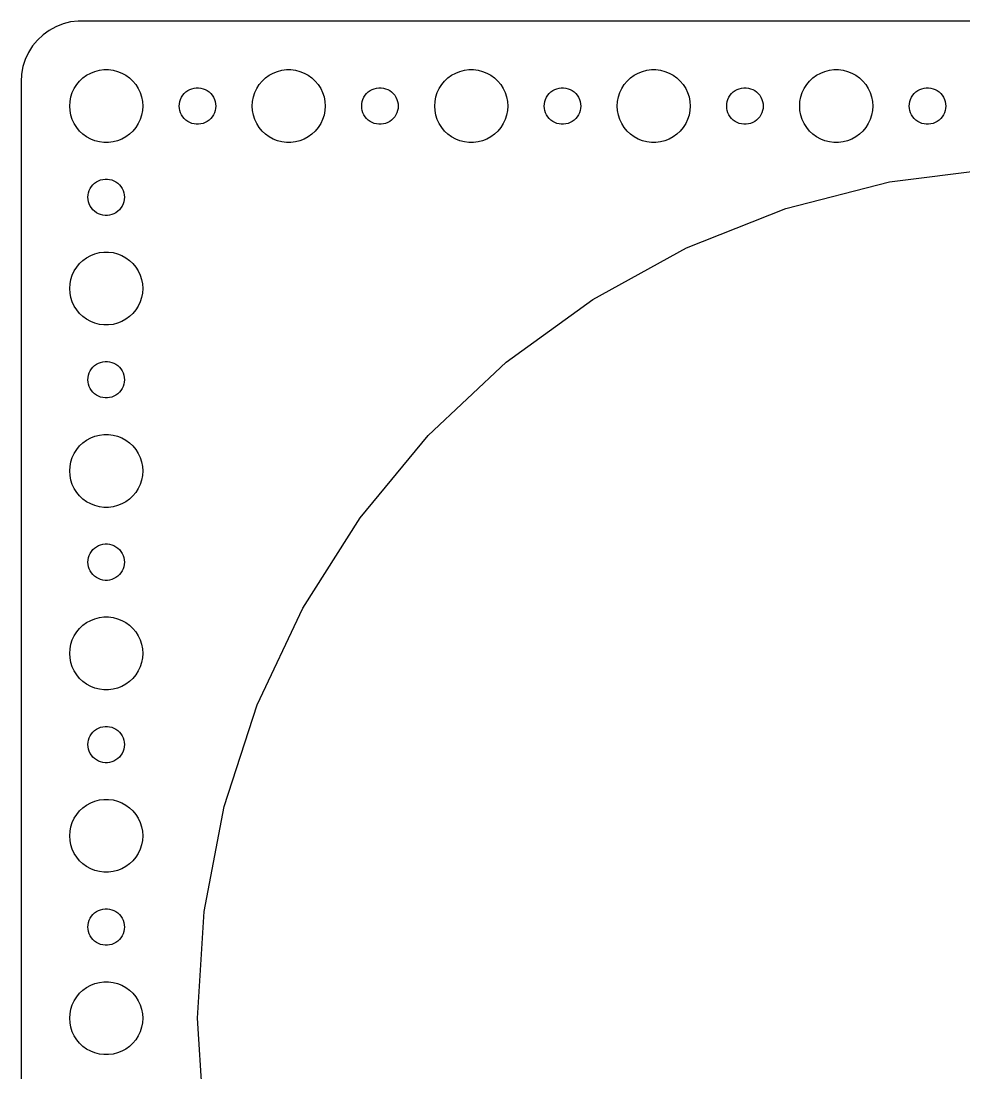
# Model space of a CAD drawing. Header units: metres. Extents: x -374 to 374, y -82 to 82.
# Drawn here: x -374.5 to -297, y -4.5 to 82 of the extents above; entities that cross this region are included whole.
import ezdxf

# ---------------------------------------------------------------- set-up
doc = ezdxf.new("R2010")
doc.units = ezdxf.units.M

msp = doc.modelspace()

# ---------------------------------------------------------------- linework, layer by layer
for p, q in [((-371.629, 81.5241), (-372.179, 81.2216)), ((-371.045, 81.7553), (-371.629, 81.5241)), ((-370.437, 81.9114), (-371.045, 81.7553)), ((-369.814, 81.9901), (-370.437, 81.9114)), ((369.814, 81.9901), (-369.814, 81.9901)), ((-372.687, 80.8526), (-373.145, 80.4227)), ((-372.179, 81.2216), (-372.687, 80.8526)), ((-373.545, 79.9389), (-373.882, 79.4088)), ((-373.145, 80.4227), (-373.545, 79.9389)), ((-374.149, 78.8406), (-374.343, 78.2434)), ((-373.882, 79.4088), (-374.149, 78.8406)), ((-374.343, 78.2434), (-374.461, 77.6267)), ((-368.777, 77.7145), (-368.427, 77.8532)), ((-368.427, 77.8532), (-368.062, 77.9469)), ((-368.062, 77.9469), (-367.688, 77.9941)), ((-367.688, 77.9941), (-367.312, 77.9941)), ((-367.312, 77.9941), (-366.938, 77.9469)), ((-366.938, 77.9469), (-366.573, 77.8532)), ((-366.573, 77.8532), (-366.223, 77.7145)), ((-353.777, 77.7145), (-353.427, 77.8532)), ((-353.427, 77.8532), (-353.062, 77.9469)), ((-353.062, 77.9469), (-352.688, 77.9941)), ((-352.688, 77.9941), (-352.312, 77.9941)), ((-352.312, 77.9941), (-351.938, 77.9469)), ((-351.938, 77.9469), (-351.573, 77.8532)), ((-351.573, 77.8532), (-351.223, 77.7145)), ((-338.777, 77.7145), (-338.427, 77.8532)), ((-338.427, 77.8532), (-338.062, 77.9469)), ((-338.062, 77.9469), (-337.688, 77.9941)), ((-337.688, 77.9941), (-337.312, 77.9941)), ((-337.312, 77.9941), (-336.938, 77.9469)), ((-336.938, 77.9469), (-336.573, 77.8532)), ((-336.573, 77.8532), (-336.223, 77.7145)), ((-323.777, 77.7145), (-323.427, 77.8532)), ((-323.427, 77.8532), (-323.062, 77.9469)), ((-323.062, 77.9469), (-322.688, 77.9941)), ((-322.688, 77.9941), (-322.312, 77.9941)), ((-322.312, 77.9941), (-321.938, 77.9469)), ((-321.938, 77.9469), (-321.573, 77.8532)), ((-321.573, 77.8532), (-321.223, 77.7145)), ((-308.777, 77.7145), (-308.427, 77.8532)), ((-308.427, 77.8532), (-308.062, 77.9469)), ((-308.062, 77.9469), (-307.688, 77.9941)), ((-307.688, 77.9941), (-307.312, 77.9941)), ((-307.312, 77.9941), (-306.938, 77.9469)), ((-306.938, 77.9469), (-306.573, 77.8532)), ((-306.573, 77.8532), (-306.223, 77.7145)), ((-374.461, 77.6267), (-374.5, 77)), ((-374.5, 77), (-374.5, -77)), ((-369.927, 76.7634), (-369.687, 77.0536)), ((-369.687, 77.0536), (-369.412, 77.3115)), ((-369.412, 77.3115), (-369.107, 77.533)), ((-369.107, 77.533), (-368.777, 77.7145)), ((-366.223, 77.7145), (-365.893, 77.533)), ((-365.893, 77.533), (-365.588, 77.3115)), ((-365.588, 77.3115), (-365.313, 77.0536)), ((-365.313, 77.0536), (-365.073, 76.7634)), ((-354.927, 76.7634), (-354.687, 77.0536)), ((-354.687, 77.0536), (-354.412, 77.3115)), ((-354.412, 77.3115), (-354.107, 77.533)), ((-354.107, 77.533), (-353.777, 77.7145)), ((-351.223, 77.7145), (-350.893, 77.533)), ((-350.893, 77.533), (-350.588, 77.3115)), ((-350.588, 77.3115), (-350.313, 77.0536)), ((-350.313, 77.0536), (-350.073, 76.7634)), ((-339.927, 76.7634), (-339.687, 77.0536)), ((-339.687, 77.0536), (-339.412, 77.3115)), ((-339.412, 77.3115), (-339.107, 77.533)), ((-339.107, 77.533), (-338.777, 77.7145)), ((-336.223, 77.7145), (-335.893, 77.533)), ((-335.893, 77.533), (-335.588, 77.3115)), ((-335.588, 77.3115), (-335.313, 77.0536)), ((-335.313, 77.0536), (-335.073, 76.7634)), ((-324.927, 76.7634), (-324.687, 77.0536)), ((-324.687, 77.0536), (-324.412, 77.3115)), ((-324.412, 77.3115), (-324.107, 77.533)), ((-324.107, 77.533), (-323.777, 77.7145)), ((-321.223, 77.7145), (-320.893, 77.533)), ((-320.893, 77.533), (-320.588, 77.3115)), ((-320.588, 77.3115), (-320.313, 77.0536)), ((-320.313, 77.0536), (-320.073, 76.7634)), ((-309.927, 76.7634), (-309.687, 77.0536)), ((-309.687, 77.0536), (-309.412, 77.3115)), ((-309.412, 77.3115), (-309.107, 77.533)), ((-309.107, 77.533), (-308.777, 77.7145)), ((-306.223, 77.7145), (-305.893, 77.533)), ((-305.893, 77.533), (-305.588, 77.3115)), ((-305.588, 77.3115), (-305.313, 77.0536)), ((-305.313, 77.0536), (-305.073, 76.7634)), ((-370.289, 76.1044), (-370.129, 76.4453)), ((-370.129, 76.4453), (-369.927, 76.7634)), ((-365.073, 76.7634), (-364.871, 76.4453)), ((-364.871, 76.4453), (-364.711, 76.1044)), ((-361.093, 76.0268), (-360.956, 76.1558)), ((-360.956, 76.1558), (-360.804, 76.2665)), ((-360.804, 76.2665), (-360.639, 76.3572)), ((-360.639, 76.3572), (-360.464, 76.4266)), ((-360.464, 76.4266), (-360.281, 76.4734)), ((-360.281, 76.4734), (-360.094, 76.497)), ((-360.094, 76.497), (-359.906, 76.497)), ((-359.906, 76.497), (-359.719, 76.4734)), ((-359.719, 76.4734), (-359.536, 76.4266)), ((-359.536, 76.4266), (-359.361, 76.3572)), ((-359.361, 76.3572), (-359.196, 76.2665)), ((-359.196, 76.2665), (-359.044, 76.1558)), ((-359.044, 76.1558), (-358.907, 76.0268)), ((-355.289, 76.1044), (-355.129, 76.4453)), ((-355.129, 76.4453), (-354.927, 76.7634)), ((-350.073, 76.7634), (-349.871, 76.4453)), ((-349.871, 76.4453), (-349.711, 76.1044)), ((-346.093, 76.0268), (-345.956, 76.1558)), ((-345.956, 76.1558), (-345.804, 76.2665)), ((-345.804, 76.2665), (-345.639, 76.3572)), ((-345.639, 76.3572), (-345.464, 76.4266)), ((-345.464, 76.4266), (-345.281, 76.4734)), ((-345.281, 76.4734), (-345.094, 76.497)), ((-345.094, 76.497), (-344.906, 76.497)), ((-344.906, 76.497), (-344.719, 76.4734)), ((-344.719, 76.4734), (-344.536, 76.4266)), ((-344.536, 76.4266), (-344.361, 76.3572)), ((-344.361, 76.3572), (-344.196, 76.2665)), ((-344.196, 76.2665), (-344.044, 76.1558)), ((-344.044, 76.1558), (-343.907, 76.0268)), ((-340.289, 76.1044), (-340.129, 76.4453)), ((-340.129, 76.4453), (-339.927, 76.7634)), ((-335.073, 76.7634), (-334.871, 76.4453)), ((-334.871, 76.4453), (-334.711, 76.1044)), ((-331.093, 76.0268), (-330.956, 76.1558)), ((-330.956, 76.1558), (-330.804, 76.2665)), ((-330.804, 76.2665), (-330.639, 76.3572)), ((-330.639, 76.3572), (-330.464, 76.4266)), ((-330.464, 76.4266), (-330.281, 76.4734)), ((-330.281, 76.4734), (-330.094, 76.497)), ((-330.094, 76.497), (-329.906, 76.497)), ((-329.906, 76.497), (-329.719, 76.4734)), ((-329.719, 76.4734), (-329.536, 76.4266)), ((-329.536, 76.4266), (-329.361, 76.3572)), ((-329.361, 76.3572), (-329.196, 76.2665)), ((-329.196, 76.2665), (-329.044, 76.1558)), ((-329.044, 76.1558), (-328.907, 76.0268)), ((-325.289, 76.1044), (-325.129, 76.4453)), ((-325.129, 76.4453), (-324.927, 76.7634)), ((-320.073, 76.7634), (-319.871, 76.4453)), ((-319.871, 76.4453), (-319.711, 76.1044)), ((-316.093, 76.0268), (-315.956, 76.1558)), ((-315.956, 76.1558), (-315.804, 76.2665)), ((-315.804, 76.2665), (-315.639, 76.3572)), ((-315.639, 76.3572), (-315.464, 76.4266)), ((-315.464, 76.4266), (-315.281, 76.4734)), ((-315.281, 76.4734), (-315.094, 76.497)), ((-315.094, 76.497), (-314.906, 76.497)), ((-314.906, 76.497), (-314.719, 76.4734)), ((-314.719, 76.4734), (-314.536, 76.4266)), ((-314.536, 76.4266), (-314.361, 76.3572)), ((-314.361, 76.3572), (-314.196, 76.2665)), ((-314.196, 76.2665), (-314.044, 76.1558)), ((-314.044, 76.1558), (-313.907, 76.0268)), ((-310.289, 76.1044), (-310.129, 76.4453)), ((-310.129, 76.4453), (-309.927, 76.7634)), ((-305.073, 76.7634), (-304.871, 76.4453)), ((-304.871, 76.4453), (-304.711, 76.1044)), ((-301.093, 76.0268), (-300.956, 76.1558)), ((-300.956, 76.1558), (-300.804, 76.2665)), ((-300.804, 76.2665), (-300.639, 76.3572)), ((-300.639, 76.3572), (-300.464, 76.4266)), ((-300.464, 76.4266), (-300.281, 76.4734)), ((-300.281, 76.4734), (-300.094, 76.497)), ((-300.094, 76.497), (-299.906, 76.497)), ((-299.906, 76.497), (-299.719, 76.4734)), ((-299.719, 76.4734), (-299.536, 76.4266)), ((-299.536, 76.4266), (-299.361, 76.3572)), ((-299.361, 76.3572), (-299.196, 76.2665)), ((-299.196, 76.2665), (-299.044, 76.1558)), ((-299.044, 76.1558), (-298.907, 76.0268)), ((-370.5, 75), (-370.476, 75.376)), ((-370.476, 75.376), (-370.406, 75.7461)), ((-370.406, 75.7461), (-370.289, 76.1044)), ((-364.711, 76.1044), (-364.594, 75.7461)), ((-364.594, 75.7461), (-364.524, 75.376)), ((-364.524, 75.376), (-364.5, 75)), ((-361.488, 75.188), (-361.453, 75.373)), ((-361.453, 75.373), (-361.395, 75.5522)), ((-361.395, 75.5522), (-361.314, 75.7226)), ((-361.314, 75.7226), (-361.214, 75.8817)), ((-361.214, 75.8817), (-361.093, 76.0268)), ((-358.907, 76.0268), (-358.786, 75.8817)), ((-358.786, 75.8817), (-358.686, 75.7226)), ((-358.686, 75.7226), (-358.605, 75.5522)), ((-358.605, 75.5522), (-358.547, 75.373)), ((-358.547, 75.373), (-358.512, 75.188)), ((-355.5, 75), (-355.476, 75.376)), ((-355.476, 75.376), (-355.406, 75.7461)), ((-355.406, 75.7461), (-355.289, 76.1044)), ((-349.711, 76.1044), (-349.594, 75.7461)), ((-349.594, 75.7461), (-349.524, 75.376)), ((-349.524, 75.376), (-349.5, 75)), ((-346.488, 75.188), (-346.453, 75.373)), ((-346.453, 75.373), (-346.395, 75.5522)), ((-346.395, 75.5522), (-346.314, 75.7226)), ((-346.314, 75.7226), (-346.214, 75.8817)), ((-346.214, 75.8817), (-346.093, 76.0268)), ((-343.907, 76.0268), (-343.786, 75.8817)), ((-343.786, 75.8817), (-343.686, 75.7226)), ((-343.686, 75.7226), (-343.605, 75.5522)), ((-343.605, 75.5522), (-343.547, 75.373)), ((-343.547, 75.373), (-343.512, 75.188)), ((-340.5, 75), (-340.476, 75.376)), ((-340.476, 75.376), (-340.406, 75.7461)), ((-340.406, 75.7461), (-340.289, 76.1044)), ((-334.711, 76.1044), (-334.594, 75.7461)), ((-334.594, 75.7461), (-334.524, 75.376)), ((-334.524, 75.376), (-334.5, 75)), ((-331.488, 75.188), (-331.453, 75.373)), ((-331.453, 75.373), (-331.395, 75.5522)), ((-331.395, 75.5522), (-331.314, 75.7226)), ((-331.314, 75.7226), (-331.214, 75.8817)), ((-331.214, 75.8817), (-331.093, 76.0268)), ((-328.907, 76.0268), (-328.786, 75.8817)), ((-328.786, 75.8817), (-328.686, 75.7226)), ((-328.686, 75.7226), (-328.605, 75.5522)), ((-328.605, 75.5522), (-328.547, 75.373)), ((-328.547, 75.373), (-328.512, 75.188)), ((-325.5, 75), (-325.476, 75.376)), ((-325.476, 75.376), (-325.406, 75.7461)), ((-325.406, 75.7461), (-325.289, 76.1044)), ((-319.711, 76.1044), (-319.594, 75.7461)), ((-319.594, 75.7461), (-319.524, 75.376)), ((-319.524, 75.376), (-319.5, 75)), ((-316.488, 75.188), (-316.453, 75.373)), ((-316.453, 75.373), (-316.395, 75.5522)), ((-316.395, 75.5522), (-316.314, 75.7226)), ((-316.314, 75.7226), (-316.214, 75.8817)), ((-316.214, 75.8817), (-316.093, 76.0268)), ((-313.907, 76.0268), (-313.786, 75.8817)), ((-313.786, 75.8817), (-313.686, 75.7226)), ((-313.686, 75.7226), (-313.605, 75.5522)), ((-313.605, 75.5522), (-313.547, 75.373)), ((-313.547, 75.373), (-313.512, 75.188)), ((-310.5, 75), (-310.476, 75.376)), ((-310.476, 75.376), (-310.406, 75.7461)), ((-310.406, 75.7461), (-310.289, 76.1044)), ((-304.711, 76.1044), (-304.594, 75.7461)), ((-304.594, 75.7461), (-304.524, 75.376)), ((-304.524, 75.376), (-304.5, 75)), ((-301.488, 75.188), (-301.453, 75.373)), ((-301.453, 75.373), (-301.395, 75.5522)), ((-301.395, 75.5522), (-301.314, 75.7226)), ((-301.314, 75.7226), (-301.214, 75.8817)), ((-301.214, 75.8817), (-301.093, 76.0268)), ((-298.907, 76.0268), (-298.786, 75.8817)), ((-298.786, 75.8817), (-298.686, 75.7226)), ((-298.686, 75.7226), (-298.605, 75.5522)), ((-298.605, 75.5522), (-298.547, 75.373)), ((-298.547, 75.373), (-298.512, 75.188)), ((-370.476, 74.624), (-370.5, 75)), ((-370.406, 74.2539), (-370.476, 74.624)), ((-364.524, 74.624), (-364.594, 74.2539)), ((-364.5, 75), (-364.524, 74.624)), ((-361.5, 75), (-361.488, 75.188)), ((-361.488, 74.812), (-361.5, 75)), ((-361.453, 74.627), (-361.488, 74.812)), ((-361.395, 74.4478), (-361.453, 74.627)), ((-361.314, 74.2774), (-361.395, 74.4478)), ((-358.605, 74.4478), (-358.686, 74.2774)), ((-358.547, 74.627), (-358.605, 74.4478)), ((-358.512, 74.812), (-358.547, 74.627)), ((-358.512, 75.188), (-358.5, 75)), ((-358.5, 75), (-358.512, 74.812)), ((-355.476, 74.624), (-355.5, 75)), ((-355.406, 74.2539), (-355.476, 74.624)), ((-349.524, 74.624), (-349.594, 74.2539)), ((-349.5, 75), (-349.524, 74.624)), ((-346.5, 75), (-346.488, 75.188)), ((-346.488, 74.812), (-346.5, 75)), ((-346.453, 74.627), (-346.488, 74.812)), ((-346.395, 74.4478), (-346.453, 74.627)), ((-346.314, 74.2774), (-346.395, 74.4478)), ((-343.605, 74.4478), (-343.686, 74.2774)), ((-343.547, 74.627), (-343.605, 74.4478)), ((-343.512, 74.812), (-343.547, 74.627)), ((-343.512, 75.188), (-343.5, 75)), ((-343.5, 75), (-343.512, 74.812)), ((-340.476, 74.624), (-340.5, 75)), ((-340.406, 74.2539), (-340.476, 74.624)), ((-334.524, 74.624), (-334.594, 74.2539)), ((-334.5, 75), (-334.524, 74.624)), ((-331.5, 75), (-331.488, 75.188)), ((-331.488, 74.812), (-331.5, 75)), ((-331.453, 74.627), (-331.488, 74.812)), ((-331.395, 74.4478), (-331.453, 74.627)), ((-331.314, 74.2774), (-331.395, 74.4478)), ((-328.605, 74.4478), (-328.686, 74.2774)), ((-328.547, 74.627), (-328.605, 74.4478)), ((-328.512, 74.812), (-328.547, 74.627)), ((-328.512, 75.188), (-328.5, 75)), ((-328.5, 75), (-328.512, 74.812)), ((-325.476, 74.624), (-325.5, 75)), ((-325.406, 74.2539), (-325.476, 74.624)), ((-319.524, 74.624), (-319.594, 74.2539)), ((-319.5, 75), (-319.524, 74.624)), ((-316.5, 75), (-316.488, 75.188)), ((-316.488, 74.812), (-316.5, 75)), ((-316.453, 74.627), (-316.488, 74.812)), ((-316.395, 74.4478), (-316.453, 74.627)), ((-316.314, 74.2774), (-316.395, 74.4478)), ((-313.605, 74.4478), (-313.686, 74.2774)), ((-313.547, 74.627), (-313.605, 74.4478)), ((-313.512, 74.812), (-313.547, 74.627)), ((-313.512, 75.188), (-313.5, 75)), ((-313.5, 75), (-313.512, 74.812)), ((-310.476, 74.624), (-310.5, 75)), ((-310.406, 74.2539), (-310.476, 74.624)), ((-304.524, 74.624), (-304.594, 74.2539)), ((-304.5, 75), (-304.524, 74.624)), ((-301.5, 75), (-301.488, 75.188)), ((-301.488, 74.812), (-301.5, 75)), ((-301.453, 74.627), (-301.488, 74.812)), ((-301.395, 74.4478), (-301.453, 74.627)), ((-301.314, 74.2774), (-301.395, 74.4478)), ((-298.605, 74.4478), (-298.686, 74.2774)), ((-298.547, 74.627), (-298.605, 74.4478)), ((-298.512, 74.812), (-298.547, 74.627)), ((-298.512, 75.188), (-298.5, 75)), ((-298.5, 75), (-298.512, 74.812)), ((-370.289, 73.8956), (-370.406, 74.2539)), ((-370.129, 73.5547), (-370.289, 73.8956)), ((-369.927, 73.2366), (-370.129, 73.5547)), ((-364.871, 73.5547), (-365.073, 73.2366)), ((-364.711, 73.8956), (-364.871, 73.5547)), ((-364.594, 74.2539), (-364.711, 73.8956)), ((-361.214, 74.1183), (-361.314, 74.2774)), ((-361.093, 73.9732), (-361.214, 74.1183)), ((-360.956, 73.8442), (-361.093, 73.9732)), ((-360.804, 73.7335), (-360.956, 73.8442)), ((-360.639, 73.6428), (-360.804, 73.7335)), ((-360.464, 73.5734), (-360.639, 73.6428)), ((-360.281, 73.5266), (-360.464, 73.5734)), ((-360.094, 73.503), (-360.281, 73.5266)), ((-359.719, 73.5266), (-359.906, 73.503)), ((-359.536, 73.5734), (-359.719, 73.5266)), ((-359.361, 73.6428), (-359.536, 73.5734)), ((-359.196, 73.7335), (-359.361, 73.6428)), ((-359.044, 73.8442), (-359.196, 73.7335)), ((-358.907, 73.9732), (-359.044, 73.8442)), ((-358.786, 74.1183), (-358.907, 73.9732)), ((-358.686, 74.2774), (-358.786, 74.1183)), ((-355.289, 73.8956), (-355.406, 74.2539)), ((-355.129, 73.5547), (-355.289, 73.8956)), ((-354.927, 73.2366), (-355.129, 73.5547)), ((-349.871, 73.5547), (-350.073, 73.2366)), ((-349.711, 73.8956), (-349.871, 73.5547)), ((-349.594, 74.2539), (-349.711, 73.8956)), ((-346.214, 74.1183), (-346.314, 74.2774)), ((-346.093, 73.9732), (-346.214, 74.1183)), ((-345.956, 73.8442), (-346.093, 73.9732)), ((-345.804, 73.7335), (-345.956, 73.8442)), ((-345.639, 73.6428), (-345.804, 73.7335)), ((-345.464, 73.5734), (-345.639, 73.6428)), ((-345.281, 73.5266), (-345.464, 73.5734)), ((-345.094, 73.503), (-345.281, 73.5266)), ((-344.719, 73.5266), (-344.906, 73.503)), ((-344.536, 73.5734), (-344.719, 73.5266)), ((-344.361, 73.6428), (-344.536, 73.5734)), ((-344.196, 73.7335), (-344.361, 73.6428)), ((-344.044, 73.8442), (-344.196, 73.7335)), ((-343.907, 73.9732), (-344.044, 73.8442)), ((-343.786, 74.1183), (-343.907, 73.9732)), ((-343.686, 74.2774), (-343.786, 74.1183)), ((-340.289, 73.8956), (-340.406, 74.2539)), ((-340.129, 73.5547), (-340.289, 73.8956)), ((-339.927, 73.2366), (-340.129, 73.5547)), ((-334.871, 73.5547), (-335.073, 73.2366)), ((-334.711, 73.8956), (-334.871, 73.5547)), ((-334.594, 74.2539), (-334.711, 73.8956)), ((-331.214, 74.1183), (-331.314, 74.2774)), ((-331.093, 73.9732), (-331.214, 74.1183)), ((-330.956, 73.8442), (-331.093, 73.9732)), ((-330.804, 73.7335), (-330.956, 73.8442)), ((-330.639, 73.6428), (-330.804, 73.7335)), ((-330.464, 73.5734), (-330.639, 73.6428)), ((-330.281, 73.5266), (-330.464, 73.5734)), ((-330.094, 73.503), (-330.281, 73.5266)), ((-329.719, 73.5266), (-329.906, 73.503)), ((-329.536, 73.5734), (-329.719, 73.5266)), ((-329.361, 73.6428), (-329.536, 73.5734)), ((-329.196, 73.7335), (-329.361, 73.6428)), ((-329.044, 73.8442), (-329.196, 73.7335)), ((-328.907, 73.9732), (-329.044, 73.8442)), ((-328.786, 74.1183), (-328.907, 73.9732)), ((-328.686, 74.2774), (-328.786, 74.1183)), ((-325.289, 73.8956), (-325.406, 74.2539)), ((-325.129, 73.5547), (-325.289, 73.8956)), ((-324.927, 73.2366), (-325.129, 73.5547)), ((-319.871, 73.5547), (-320.073, 73.2366)), ((-319.711, 73.8956), (-319.871, 73.5547)), ((-319.594, 74.2539), (-319.711, 73.8956)), ((-316.214, 74.1183), (-316.314, 74.2774)), ((-316.093, 73.9732), (-316.214, 74.1183)), ((-315.956, 73.8442), (-316.093, 73.9732)), ((-315.804, 73.7335), (-315.956, 73.8442)), ((-315.639, 73.6428), (-315.804, 73.7335)), ((-315.464, 73.5734), (-315.639, 73.6428)), ((-315.281, 73.5266), (-315.464, 73.5734)), ((-315.094, 73.503), (-315.281, 73.5266)), ((-314.719, 73.5266), (-314.906, 73.503)), ((-314.536, 73.5734), (-314.719, 73.5266)), ((-314.361, 73.6428), (-314.536, 73.5734)), ((-314.196, 73.7335), (-314.361, 73.6428)), ((-314.044, 73.8442), (-314.196, 73.7335)), ((-313.907, 73.9732), (-314.044, 73.8442)), ((-313.786, 74.1183), (-313.907, 73.9732)), ((-313.686, 74.2774), (-313.786, 74.1183)), ((-310.289, 73.8956), (-310.406, 74.2539)), ((-310.129, 73.5547), (-310.289, 73.8956)), ((-309.927, 73.2366), (-310.129, 73.5547)), ((-304.871, 73.5547), (-305.073, 73.2366)), ((-304.711, 73.8956), (-304.871, 73.5547)), ((-304.594, 74.2539), (-304.711, 73.8956)), ((-301.214, 74.1183), (-301.314, 74.2774)), ((-301.093, 73.9732), (-301.214, 74.1183)), ((-300.956, 73.8442), (-301.093, 73.9732)), ((-300.804, 73.7335), (-300.956, 73.8442)), ((-300.639, 73.6428), (-300.804, 73.7335)), ((-300.464, 73.5734), (-300.639, 73.6428)), ((-300.281, 73.5266), (-300.464, 73.5734)), ((-300.094, 73.503), (-300.281, 73.5266)), ((-299.719, 73.5266), (-299.906, 73.503)), ((-299.536, 73.5734), (-299.719, 73.5266)), ((-299.361, 73.6428), (-299.536, 73.5734)), ((-299.196, 73.7335), (-299.361, 73.6428)), ((-299.044, 73.8442), (-299.196, 73.7335)), ((-298.907, 73.9732), (-299.044, 73.8442)), ((-298.786, 74.1183), (-298.907, 73.9732)), ((-298.686, 74.2774), (-298.786, 74.1183)), ((-369.687, 72.9464), (-369.927, 73.2366)), ((-369.412, 72.6885), (-369.687, 72.9464)), ((-369.107, 72.467), (-369.412, 72.6885)), ((-365.588, 72.6885), (-365.893, 72.467)), ((-365.313, 72.9464), (-365.588, 72.6885)), ((-365.073, 73.2366), (-365.313, 72.9464)), ((-359.906, 73.503), (-360.094, 73.503)), ((-354.687, 72.9464), (-354.927, 73.2366)), ((-354.412, 72.6885), (-354.687, 72.9464)), ((-354.107, 72.467), (-354.412, 72.6885)), ((-350.588, 72.6885), (-350.893, 72.467)), ((-350.313, 72.9464), (-350.588, 72.6885)), ((-350.073, 73.2366), (-350.313, 72.9464)), ((-344.906, 73.503), (-345.094, 73.503)), ((-339.687, 72.9464), (-339.927, 73.2366)), ((-339.412, 72.6885), (-339.687, 72.9464)), ((-339.107, 72.467), (-339.412, 72.6885)), ((-335.588, 72.6885), (-335.893, 72.467)), ((-335.313, 72.9464), (-335.588, 72.6885)), ((-335.073, 73.2366), (-335.313, 72.9464)), ((-329.906, 73.503), (-330.094, 73.503)), ((-324.687, 72.9464), (-324.927, 73.2366)), ((-324.412, 72.6885), (-324.687, 72.9464)), ((-324.107, 72.467), (-324.412, 72.6885)), ((-320.588, 72.6885), (-320.893, 72.467)), ((-320.313, 72.9464), (-320.588, 72.6885)), ((-320.073, 73.2366), (-320.313, 72.9464)), ((-314.906, 73.503), (-315.094, 73.503)), ((-309.687, 72.9464), (-309.927, 73.2366)), ((-309.412, 72.6885), (-309.687, 72.9464)), ((-309.107, 72.467), (-309.412, 72.6885)), ((-305.588, 72.6885), (-305.893, 72.467)), ((-305.313, 72.9464), (-305.588, 72.6885)), ((-305.073, 73.2366), (-305.313, 72.9464)), ((-299.906, 73.503), (-300.094, 73.503)), ((-368.777, 72.2855), (-369.107, 72.467)), ((-368.427, 72.1468), (-368.777, 72.2855)), ((-368.062, 72.0531), (-368.427, 72.1468)), ((-367.688, 72.0059), (-368.062, 72.0531)), ((-367.312, 72.0059), (-367.688, 72.0059)), ((-366.938, 72.0531), (-367.312, 72.0059)), ((-366.573, 72.1468), (-366.938, 72.0531)), ((-366.223, 72.2855), (-366.573, 72.1468)), ((-365.893, 72.467), (-366.223, 72.2855)), ((-353.777, 72.2855), (-354.107, 72.467)), ((-353.427, 72.1468), (-353.777, 72.2855)), ((-353.062, 72.0531), (-353.427, 72.1468)), ((-352.688, 72.0059), (-353.062, 72.0531)), ((-352.312, 72.0059), (-352.688, 72.0059)), ((-351.938, 72.0531), (-352.312, 72.0059)), ((-351.573, 72.1468), (-351.938, 72.0531)), ((-351.223, 72.2855), (-351.573, 72.1468)), ((-350.893, 72.467), (-351.223, 72.2855)), ((-338.777, 72.2855), (-339.107, 72.467)), ((-338.427, 72.1468), (-338.777, 72.2855)), ((-338.062, 72.0531), (-338.427, 72.1468)), ((-337.688, 72.0059), (-338.062, 72.0531)), ((-337.312, 72.0059), (-337.688, 72.0059)), ((-336.938, 72.0531), (-337.312, 72.0059)), ((-336.573, 72.1468), (-336.938, 72.0531)), ((-336.223, 72.2855), (-336.573, 72.1468)), ((-335.893, 72.467), (-336.223, 72.2855)), ((-323.777, 72.2855), (-324.107, 72.467)), ((-323.427, 72.1468), (-323.777, 72.2855)), ((-323.062, 72.0531), (-323.427, 72.1468)), ((-322.688, 72.0059), (-323.062, 72.0531)), ((-322.312, 72.0059), (-322.688, 72.0059)), ((-321.938, 72.0531), (-322.312, 72.0059)), ((-321.573, 72.1468), (-321.938, 72.0531)), ((-321.223, 72.2855), (-321.573, 72.1468)), ((-320.893, 72.467), (-321.223, 72.2855)), ((-308.777, 72.2855), (-309.107, 72.467)), ((-308.427, 72.1468), (-308.777, 72.2855)), ((-308.062, 72.0531), (-308.427, 72.1468)), ((-307.688, 72.0059), (-308.062, 72.0531)), ((-307.312, 72.0059), (-307.688, 72.0059)), ((-306.938, 72.0531), (-307.312, 72.0059)), ((-306.573, 72.1468), (-306.938, 72.0531)), ((-306.223, 72.2855), (-306.573, 72.1468)), ((-305.893, 72.467), (-306.223, 72.2855)), ((-303.117, 68.7601), (-294.395, 69.8619)), ((-368.814, 68.2226), (-368.714, 68.3817)), ((-368.714, 68.3817), (-368.593, 68.5268)), ((-368.593, 68.5268), (-368.456, 68.6558)), ((-368.456, 68.6558), (-368.304, 68.7665)), ((-368.304, 68.7665), (-368.139, 68.8572)), ((-368.139, 68.8572), (-367.964, 68.9266)), ((-367.964, 68.9266), (-367.781, 68.9734)), ((-367.781, 68.9734), (-367.594, 68.997)), ((-367.594, 68.997), (-367.406, 68.997)), ((-367.406, 68.997), (-367.219, 68.9734)), ((-367.219, 68.9734), (-367.036, 68.9266)), ((-367.036, 68.9266), (-366.861, 68.8572)), ((-366.861, 68.8572), (-366.696, 68.7665)), ((-366.696, 68.7665), (-366.544, 68.6558)), ((-366.544, 68.6558), (-366.407, 68.5268)), ((-366.407, 68.5268), (-366.286, 68.3817)), ((-366.286, 68.3817), (-366.186, 68.2226)), ((-311.631, 66.574), (-303.117, 68.7601)), ((-369, 67.5), (-368.988, 67.688)), ((-368.988, 67.312), (-369, 67.5)), ((-368.988, 67.688), (-368.953, 67.873)), ((-368.953, 67.873), (-368.895, 68.0522)), ((-368.895, 68.0522), (-368.814, 68.2226)), ((-366.186, 68.2226), (-366.105, 68.0522)), ((-366.105, 68.0522), (-366.047, 67.873)), ((-366.047, 67.873), (-366.012, 67.688)), ((-366.012, 67.688), (-366, 67.5)), ((-366, 67.5), (-366.012, 67.312)), ((-368.953, 67.127), (-368.988, 67.312)), ((-368.895, 66.9478), (-368.953, 67.127)), ((-368.814, 66.7774), (-368.895, 66.9478)), ((-368.714, 66.6183), (-368.814, 66.7774)), ((-368.593, 66.4732), (-368.714, 66.6183)), ((-366.286, 66.6183), (-366.407, 66.4732)), ((-366.186, 66.7774), (-366.286, 66.6183)), ((-366.105, 66.9478), (-366.186, 66.7774)), ((-366.047, 67.127), (-366.105, 66.9478)), ((-366.012, 67.312), (-366.047, 67.127)), ((-368.456, 66.3442), (-368.593, 66.4732)), ((-368.304, 66.2335), (-368.456, 66.3442)), ((-368.139, 66.1428), (-368.304, 66.2335)), ((-367.964, 66.0734), (-368.139, 66.1428)), ((-367.781, 66.0266), (-367.964, 66.0734)), ((-367.594, 66.003), (-367.781, 66.0266)), ((-367.406, 66.003), (-367.594, 66.003)), ((-367.219, 66.0266), (-367.406, 66.003)), ((-367.036, 66.0734), (-367.219, 66.0266)), ((-366.861, 66.1428), (-367.036, 66.0734)), ((-366.696, 66.2335), (-366.861, 66.1428)), ((-366.544, 66.3442), (-366.696, 66.2335)), ((-366.407, 66.4732), (-366.544, 66.3442)), ((-319.805, 63.3379), (-311.631, 66.574)), ((-327.508, 59.103), (-319.805, 63.3379)), ((-369.687, 62.0536), (-369.412, 62.3115)), ((-369.412, 62.3115), (-369.107, 62.533)), ((-369.107, 62.533), (-368.777, 62.7145)), ((-368.777, 62.7145), (-368.427, 62.8532)), ((-368.427, 62.8532), (-368.062, 62.9469)), ((-368.062, 62.9469), (-367.688, 62.9941)), ((-367.688, 62.9941), (-367.312, 62.9941)), ((-367.312, 62.9941), (-366.938, 62.9469)), ((-366.938, 62.9469), (-366.573, 62.8532)), ((-366.573, 62.8532), (-366.223, 62.7145)), ((-366.223, 62.7145), (-365.893, 62.533)), ((-365.893, 62.533), (-365.588, 62.3115)), ((-365.588, 62.3115), (-365.313, 62.0536)), ((-370.289, 61.1044), (-370.129, 61.4453)), ((-370.129, 61.4453), (-369.927, 61.7634)), ((-369.927, 61.7634), (-369.687, 62.0536)), ((-365.313, 62.0536), (-365.073, 61.7634)), ((-365.073, 61.7634), (-364.871, 61.4453)), ((-364.871, 61.4453), (-364.711, 61.1044)), ((-370.476, 60.376), (-370.406, 60.7461)), ((-370.406, 60.7461), (-370.289, 61.1044)), ((-364.711, 61.1044), (-364.594, 60.7461)), ((-364.594, 60.7461), (-364.524, 60.376)), ((-370.5, 60), (-370.476, 60.376)), ((-370.476, 59.624), (-370.5, 60)), ((-364.524, 60.376), (-364.5, 60)), ((-364.5, 60), (-364.524, 59.624)), ((-370.406, 59.2539), (-370.476, 59.624)), ((-370.289, 58.8956), (-370.406, 59.2539)), ((-370.129, 58.5547), (-370.289, 58.8956)), ((-364.711, 58.8956), (-364.871, 58.5547)), ((-364.594, 59.2539), (-364.711, 58.8956)), ((-364.524, 59.624), (-364.594, 59.2539)), ((-334.62, 53.9359), (-327.508, 59.103)), ((-369.927, 58.2366), (-370.129, 58.5547)), ((-369.687, 57.9464), (-369.927, 58.2366)), ((-365.073, 58.2366), (-365.313, 57.9464)), ((-364.871, 58.5547), (-365.073, 58.2366)), ((-369.412, 57.6885), (-369.687, 57.9464)), ((-369.107, 57.467), (-369.412, 57.6885)), ((-368.777, 57.2855), (-369.107, 57.467)), ((-368.427, 57.1468), (-368.777, 57.2855)), ((-368.062, 57.0531), (-368.427, 57.1468)), ((-366.573, 57.1468), (-366.938, 57.0531)), ((-366.223, 57.2855), (-366.573, 57.1468)), ((-365.893, 57.467), (-366.223, 57.2855)), ((-365.588, 57.6885), (-365.893, 57.467)), ((-365.313, 57.9464), (-365.588, 57.6885)), ((-367.688, 57.0059), (-368.062, 57.0531)), ((-367.312, 57.0059), (-367.688, 57.0059)), ((-366.938, 57.0531), (-367.312, 57.0059)), ((-368.593, 53.5268), (-368.456, 53.6558)), ((-368.456, 53.6558), (-368.304, 53.7665)), ((-368.304, 53.7665), (-368.139, 53.8572)), ((-368.139, 53.8572), (-367.964, 53.9266)), ((-367.964, 53.9266), (-367.781, 53.9734)), ((-367.781, 53.9734), (-367.594, 53.997)), ((-367.594, 53.997), (-367.406, 53.997)), ((-367.406, 53.997), (-367.219, 53.9734)), ((-367.219, 53.9734), (-367.036, 53.9266)), ((-367.036, 53.9266), (-366.861, 53.8572)), ((-366.861, 53.8572), (-366.696, 53.7665)), ((-366.696, 53.7665), (-366.544, 53.6558)), ((-366.544, 53.6558), (-366.407, 53.5268)), ((-341.028, 47.9183), (-334.62, 53.9359)), ((-368.988, 52.688), (-368.953, 52.873)), ((-368.953, 52.873), (-368.895, 53.0522)), ((-368.895, 53.0522), (-368.814, 53.2226)), ((-368.814, 53.2226), (-368.714, 53.3817)), ((-368.714, 53.3817), (-368.593, 53.5268)), ((-366.407, 53.5268), (-366.286, 53.3817)), ((-366.286, 53.3817), (-366.186, 53.2226)), ((-366.186, 53.2226), (-366.105, 53.0522)), ((-366.105, 53.0522), (-366.047, 52.873)), ((-366.047, 52.873), (-366.012, 52.688)), ((-369, 52.5), (-368.988, 52.688)), ((-368.988, 52.312), (-369, 52.5)), ((-368.953, 52.127), (-368.988, 52.312)), ((-368.895, 51.9478), (-368.953, 52.127)), ((-368.814, 51.7774), (-368.895, 51.9478)), ((-366.105, 51.9478), (-366.186, 51.7774)), ((-366.047, 52.127), (-366.105, 51.9478)), ((-366.012, 52.312), (-366.047, 52.127)), ((-366.012, 52.688), (-366, 52.5)), ((-366, 52.5), (-366.012, 52.312)), ((-368.714, 51.6183), (-368.814, 51.7774)), ((-368.593, 51.4732), (-368.714, 51.6183)), ((-368.456, 51.3442), (-368.593, 51.4732)), ((-368.304, 51.2335), (-368.456, 51.3442)), ((-368.139, 51.1428), (-368.304, 51.2335)), ((-367.964, 51.0734), (-368.139, 51.1428)), ((-367.781, 51.0266), (-367.964, 51.0734)), ((-367.036, 51.0734), (-367.219, 51.0266)), ((-366.861, 51.1428), (-367.036, 51.0734)), ((-366.696, 51.2335), (-366.861, 51.1428)), ((-366.544, 51.3442), (-366.696, 51.2335)), ((-366.407, 51.4732), (-366.544, 51.3442)), ((-366.286, 51.6183), (-366.407, 51.4732)), ((-366.186, 51.7774), (-366.286, 51.6183)), ((-367.594, 51.003), (-367.781, 51.0266)), ((-367.406, 51.003), (-367.594, 51.003)), ((-367.219, 51.0266), (-367.406, 51.003)), ((-369.107, 47.533), (-368.777, 47.7145)), ((-368.777, 47.7145), (-368.427, 47.8532)), ((-368.427, 47.8532), (-368.062, 47.9469)), ((-368.062, 47.9469), (-367.688, 47.9941)), ((-367.688, 47.9941), (-367.312, 47.9941)), ((-367.312, 47.9941), (-366.938, 47.9469)), ((-366.938, 47.9469), (-366.573, 47.8532)), ((-366.573, 47.8532), (-366.223, 47.7145)), ((-366.223, 47.7145), (-365.893, 47.533)), ((-346.631, 41.145), (-341.028, 47.9183)), ((-370.129, 46.4453), (-369.927, 46.7634)), ((-369.927, 46.7634), (-369.687, 47.0536)), ((-369.687, 47.0536), (-369.412, 47.3115)), ((-369.412, 47.3115), (-369.107, 47.533)), ((-365.893, 47.533), (-365.588, 47.3115)), ((-365.588, 47.3115), (-365.313, 47.0536)), ((-365.313, 47.0536), (-365.073, 46.7634)), ((-365.073, 46.7634), (-364.871, 46.4453)), ((-370.406, 45.7461), (-370.289, 46.1044)), ((-370.289, 46.1044), (-370.129, 46.4453)), ((-364.871, 46.4453), (-364.711, 46.1044)), ((-364.711, 46.1044), (-364.594, 45.7461)), ((-370.5, 45), (-370.476, 45.376)), ((-370.476, 44.624), (-370.5, 45)), ((-370.476, 45.376), (-370.406, 45.7461)), ((-364.594, 45.7461), (-364.524, 45.376)), ((-364.524, 45.376), (-364.5, 45)), ((-364.5, 45), (-364.524, 44.624)), ((-370.406, 44.2539), (-370.476, 44.624)), ((-370.289, 43.8956), (-370.406, 44.2539)), ((-364.594, 44.2539), (-364.711, 43.8956)), ((-364.524, 44.624), (-364.594, 44.2539)), ((-370.129, 43.5547), (-370.289, 43.8956)), ((-369.927, 43.2366), (-370.129, 43.5547)), ((-364.871, 43.5547), (-365.073, 43.2366)), ((-364.711, 43.8956), (-364.871, 43.5547)), ((-369.687, 42.9464), (-369.927, 43.2366)), ((-369.412, 42.6885), (-369.687, 42.9464)), ((-369.107, 42.467), (-369.412, 42.6885)), ((-368.777, 42.2855), (-369.107, 42.467)), ((-365.893, 42.467), (-366.223, 42.2855)), ((-365.588, 42.6885), (-365.893, 42.467)), ((-365.313, 42.9464), (-365.588, 42.6885)), ((-365.073, 43.2366), (-365.313, 42.9464)), ((-368.427, 42.1468), (-368.777, 42.2855)), ((-368.062, 42.0531), (-368.427, 42.1468)), ((-367.688, 42.0059), (-368.062, 42.0531)), ((-367.312, 42.0059), (-367.688, 42.0059)), ((-366.938, 42.0531), (-367.312, 42.0059)), ((-366.573, 42.1468), (-366.938, 42.0531)), ((-366.223, 42.2855), (-366.573, 42.1468)), ((-351.341, 33.7227), (-346.631, 41.145)), ((-368.139, 38.8572), (-367.964, 38.9266)), ((-367.964, 38.9266), (-367.781, 38.9734)), ((-367.781, 38.9734), (-367.594, 38.997)), ((-367.594, 38.997), (-367.406, 38.997)), ((-367.406, 38.997), (-367.219, 38.9734)), ((-367.219, 38.9734), (-367.036, 38.9266)), ((-367.036, 38.9266), (-366.861, 38.8572)), ((-368.895, 38.0522), (-368.814, 38.2226)), ((-368.814, 38.2226), (-368.714, 38.3817)), ((-368.714, 38.3817), (-368.593, 38.5268)), ((-368.593, 38.5268), (-368.456, 38.6558)), ((-368.456, 38.6558), (-368.304, 38.7665)), ((-368.304, 38.7665), (-368.139, 38.8572)), ((-366.861, 38.8572), (-366.696, 38.7665)), ((-366.696, 38.7665), (-366.544, 38.6558)), ((-366.544, 38.6558), (-366.407, 38.5268)), ((-366.407, 38.5268), (-366.286, 38.3817)), ((-366.286, 38.3817), (-366.186, 38.2226)), ((-366.186, 38.2226), (-366.105, 38.0522)), ((-369, 37.5), (-368.988, 37.688)), ((-368.988, 37.312), (-369, 37.5)), ((-368.988, 37.688), (-368.953, 37.873)), ((-368.953, 37.127), (-368.988, 37.312)), ((-368.953, 37.873), (-368.895, 38.0522)), ((-366.105, 38.0522), (-366.047, 37.873)), ((-366.047, 37.873), (-366.012, 37.688)), ((-366.012, 37.312), (-366.047, 37.127)), ((-366.012, 37.688), (-366, 37.5)), ((-366, 37.5), (-366.012, 37.312)), ((-368.895, 36.9478), (-368.953, 37.127)), ((-368.814, 36.7774), (-368.895, 36.9478)), ((-368.714, 36.6183), (-368.814, 36.7774)), ((-368.593, 36.4732), (-368.714, 36.6183)), ((-368.456, 36.3442), (-368.593, 36.4732)), ((-368.304, 36.2335), (-368.456, 36.3442)), ((-366.544, 36.3442), (-366.696, 36.2335)), ((-366.407, 36.4732), (-366.544, 36.3442)), ((-366.286, 36.6183), (-366.407, 36.4732)), ((-366.186, 36.7774), (-366.286, 36.6183)), ((-366.105, 36.9478), (-366.186, 36.7774)), ((-366.047, 37.127), (-366.105, 36.9478)), ((-368.139, 36.1428), (-368.304, 36.2335)), ((-367.964, 36.0734), (-368.139, 36.1428)), ((-367.781, 36.0266), (-367.964, 36.0734)), ((-367.594, 36.003), (-367.781, 36.0266)), ((-367.406, 36.003), (-367.594, 36.003)), ((-367.219, 36.0266), (-367.406, 36.003)), ((-367.036, 36.0734), (-367.219, 36.0266)), ((-366.861, 36.1428), (-367.036, 36.0734)), ((-366.696, 36.2335), (-366.861, 36.1428)), ((-368.427, 32.8532), (-368.062, 32.9469)), ((-368.062, 32.9469), (-367.688, 32.9941)), ((-367.688, 32.9941), (-367.312, 32.9941)), ((-367.312, 32.9941), (-366.938, 32.9469)), ((-366.938, 32.9469), (-366.573, 32.8532)), ((-355.084, 25.7687), (-351.341, 33.7227)), ((-369.927, 31.7634), (-369.687, 32.0536)), ((-369.687, 32.0536), (-369.412, 32.3115)), ((-369.412, 32.3115), (-369.107, 32.533)), ((-369.107, 32.533), (-368.777, 32.7145)), ((-368.777, 32.7145), (-368.427, 32.8532)), ((-366.573, 32.8532), (-366.223, 32.7145)), ((-366.223, 32.7145), (-365.893, 32.533)), ((-365.893, 32.533), (-365.588, 32.3115)), ((-365.588, 32.3115), (-365.313, 32.0536)), ((-365.313, 32.0536), (-365.073, 31.7634)), ((-370.289, 31.1044), (-370.129, 31.4453)), ((-370.129, 31.4453), (-369.927, 31.7634)), ((-365.073, 31.7634), (-364.871, 31.4453)), ((-364.871, 31.4453), (-364.711, 31.1044)), ((-370.5, 30), (-370.476, 30.376)), ((-370.476, 30.376), (-370.406, 30.7461)), ((-370.406, 30.7461), (-370.289, 31.1044)), ((-364.711, 31.1044), (-364.594, 30.7461)), ((-364.594, 30.7461), (-364.524, 30.376)), ((-364.524, 30.376), (-364.5, 30)), ((-370.476, 29.624), (-370.5, 30)), ((-370.406, 29.2539), (-370.476, 29.624)), ((-364.524, 29.624), (-364.594, 29.2539)), ((-364.5, 30), (-364.524, 29.624)), ((-370.289, 28.8956), (-370.406, 29.2539)), ((-370.129, 28.5547), (-370.289, 28.8956)), ((-369.927, 28.2366), (-370.129, 28.5547)), ((-364.871, 28.5547), (-365.073, 28.2366)), ((-364.711, 28.8956), (-364.871, 28.5547)), ((-364.594, 29.2539), (-364.711, 28.8956)), ((-369.687, 27.9464), (-369.927, 28.2366)), ((-369.412, 27.6884), (-369.687, 27.9464)), ((-369.107, 27.467), (-369.412, 27.6884)), ((-365.588, 27.6884), (-365.893, 27.467)), ((-365.313, 27.9464), (-365.588, 27.6884)), ((-365.073, 28.2366), (-365.313, 27.9464)), ((-368.777, 27.2855), (-369.107, 27.467)), ((-368.427, 27.1468), (-368.777, 27.2855)), ((-368.062, 27.0531), (-368.427, 27.1468)), ((-367.688, 27.0059), (-368.062, 27.0531)), ((-367.312, 27.0059), (-367.688, 27.0059)), ((-366.938, 27.0531), (-367.312, 27.0059)), ((-366.573, 27.1468), (-366.938, 27.0531)), ((-366.223, 27.2855), (-366.573, 27.1468)), ((-365.893, 27.467), (-366.223, 27.2855)), ((-357.801, 17.4083), (-355.084, 25.7687)), ((-368.814, 23.2226), (-368.714, 23.3817)), ((-368.714, 23.3817), (-368.593, 23.5268)), ((-368.593, 23.5268), (-368.456, 23.6558)), ((-368.456, 23.6558), (-368.304, 23.7665)), ((-368.304, 23.7665), (-368.139, 23.8572)), ((-368.139, 23.8572), (-367.964, 23.9266)), ((-367.964, 23.9266), (-367.781, 23.9734)), ((-367.781, 23.9734), (-367.594, 23.997)), ((-367.594, 23.997), (-367.406, 23.997)), ((-367.406, 23.997), (-367.219, 23.9734)), ((-367.219, 23.9734), (-367.036, 23.9266)), ((-367.036, 23.9266), (-366.861, 23.8572)), ((-366.861, 23.8572), (-366.696, 23.7665)), ((-366.696, 23.7665), (-366.544, 23.6558)), ((-366.544, 23.6558), (-366.407, 23.5268)), ((-366.407, 23.5268), (-366.286, 23.3817)), ((-366.286, 23.3817), (-366.186, 23.2226)), ((-369, 22.5), (-368.988, 22.688)), ((-368.988, 22.312), (-369, 22.5)), ((-368.988, 22.688), (-368.953, 22.873)), ((-368.953, 22.873), (-368.895, 23.0522)), ((-368.895, 23.0522), (-368.814, 23.2226)), ((-366.186, 23.2226), (-366.105, 23.0522)), ((-366.105, 23.0522), (-366.047, 22.873)), ((-366.047, 22.873), (-366.012, 22.688)), ((-366.012, 22.688), (-366, 22.5)), ((-366, 22.5), (-366.012, 22.312)), ((-368.953, 22.127), (-368.988, 22.312)), ((-368.895, 21.9478), (-368.953, 22.127)), ((-368.814, 21.7774), (-368.895, 21.9478)), ((-368.714, 21.6183), (-368.814, 21.7774)), ((-366.186, 21.7774), (-366.286, 21.6183)), ((-366.105, 21.9478), (-366.186, 21.7774)), ((-366.047, 22.127), (-366.105, 21.9478)), ((-366.012, 22.312), (-366.047, 22.127)), ((-368.593, 21.4732), (-368.714, 21.6183)), ((-368.456, 21.3442), (-368.593, 21.4732)), ((-368.304, 21.2335), (-368.456, 21.3442)), ((-368.139, 21.1427), (-368.304, 21.2335)), ((-367.964, 21.0734), (-368.139, 21.1427)), ((-367.781, 21.0266), (-367.964, 21.0734)), ((-367.594, 21.003), (-367.781, 21.0266)), ((-367.406, 21.003), (-367.594, 21.003)), ((-367.219, 21.0266), (-367.406, 21.003)), ((-367.036, 21.0734), (-367.219, 21.0266)), ((-366.861, 21.1427), (-367.036, 21.0734)), ((-366.696, 21.2335), (-366.861, 21.1427)), ((-366.544, 21.3442), (-366.696, 21.2335)), ((-366.407, 21.4732), (-366.544, 21.3442)), ((-366.286, 21.6183), (-366.407, 21.4732)), ((-369.687, 17.0536), (-369.412, 17.3115)), ((-369.412, 17.3115), (-369.107, 17.533)), ((-369.107, 17.533), (-368.777, 17.7145)), ((-368.777, 17.7145), (-368.427, 17.8532)), ((-368.427, 17.8532), (-368.062, 17.9469)), ((-368.062, 17.9469), (-367.688, 17.9941)), ((-367.688, 17.9941), (-367.312, 17.9941)), ((-367.312, 17.9941), (-366.938, 17.9469)), ((-366.938, 17.9469), (-366.573, 17.8532)), ((-366.573, 17.8532), (-366.223, 17.7145)), ((-366.223, 17.7145), (-365.893, 17.533)), ((-365.893, 17.533), (-365.588, 17.3115)), ((-365.588, 17.3115), (-365.313, 17.0536)), ((-359.448, 8.77332), (-357.801, 17.4083)), ((-370.289, 16.1044), (-370.129, 16.4453)), ((-370.129, 16.4453), (-369.927, 16.7634)), ((-369.927, 16.7634), (-369.687, 17.0536)), ((-365.313, 17.0536), (-365.073, 16.7634)), ((-365.073, 16.7634), (-364.871, 16.4453)), ((-364.871, 16.4453), (-364.711, 16.1044)), ((-370.476, 15.376), (-370.406, 15.7461)), ((-370.406, 15.7461), (-370.289, 16.1044)), ((-364.711, 16.1044), (-364.594, 15.7461)), ((-364.594, 15.7461), (-364.524, 15.376)), ((-370.5, 15), (-370.476, 15.376)), ((-370.476, 14.624), (-370.5, 15)), ((-364.524, 15.376), (-364.5, 15)), ((-364.5, 15), (-364.524, 14.624)), ((-370.406, 14.2539), (-370.476, 14.624)), ((-370.289, 13.8956), (-370.406, 14.2539)), ((-370.129, 13.5547), (-370.289, 13.8956)), ((-364.711, 13.8956), (-364.871, 13.5547)), ((-364.594, 14.2539), (-364.711, 13.8956)), ((-364.524, 14.624), (-364.594, 14.2539)), ((-369.927, 13.2366), (-370.129, 13.5547)), ((-369.687, 12.9464), (-369.927, 13.2366)), ((-365.073, 13.2366), (-365.313, 12.9464)), ((-364.871, 13.5547), (-365.073, 13.2366)), ((-369.412, 12.6884), (-369.687, 12.9464)), ((-369.107, 12.467), (-369.412, 12.6884)), ((-368.777, 12.2855), (-369.107, 12.467)), ((-368.427, 12.1468), (-368.777, 12.2855)), ((-368.062, 12.0531), (-368.427, 12.1468)), ((-366.573, 12.1468), (-366.938, 12.0531)), ((-366.223, 12.2855), (-366.573, 12.1468)), ((-365.893, 12.467), (-366.223, 12.2855)), ((-365.588, 12.6884), (-365.893, 12.467)), ((-365.313, 12.9464), (-365.588, 12.6884)), ((-367.688, 12.0059), (-368.062, 12.0531)), ((-367.312, 12.0059), (-367.688, 12.0059)), ((-366.938, 12.0531), (-367.312, 12.0059)), ((-368.593, 8.52681), (-368.456, 8.65576)), ((-368.456, 8.65576), (-368.304, 8.76648)), ((-368.304, 8.76648), (-368.139, 8.85724)), ((-368.139, 8.85724), (-367.964, 8.92657)), ((-367.964, 8.92657), (-367.781, 8.97342)), ((-367.781, 8.97342), (-367.594, 8.99704)), ((-367.594, 8.99704), (-367.406, 8.99704)), ((-367.406, 8.99704), (-367.219, 8.97342)), ((-367.219, 8.97342), (-367.036, 8.92657)), ((-367.036, 8.92657), (-366.861, 8.85724)), ((-366.861, 8.85724), (-366.696, 8.76648)), ((-366.696, 8.76648), (-366.544, 8.65576)), ((-366.544, 8.65576), (-366.407, 8.52681)), ((-360, 0), (-359.448, 8.77332)), ((-368.988, 7.68799), (-368.953, 7.87303)), ((-368.953, 7.87303), (-368.895, 8.05219)), ((-368.895, 8.05219), (-368.814, 8.22263)), ((-368.814, 8.22263), (-368.714, 8.38167)), ((-368.714, 8.38167), (-368.593, 8.52681)), ((-366.407, 8.52681), (-366.286, 8.38167)), ((-366.286, 8.38167), (-366.186, 8.22263)), ((-366.186, 8.22263), (-366.105, 8.05219)), ((-366.105, 8.05219), (-366.047, 7.87303)), ((-366.047, 7.87303), (-366.012, 7.68799)), ((-369, 7.5), (-368.988, 7.68799)), ((-368.988, 7.312), (-369, 7.5)), ((-368.953, 7.12695), (-368.988, 7.312)), ((-368.895, 6.9478), (-368.953, 7.12695)), ((-368.814, 6.77736), (-368.895, 6.9478)), ((-366.105, 6.9478), (-366.186, 6.77736)), ((-366.047, 7.12695), (-366.105, 6.9478)), ((-366.012, 7.312), (-366.047, 7.12695)), ((-366.012, 7.68799), (-366, 7.5)), ((-366, 7.5), (-366.012, 7.312)), ((-368.714, 6.61832), (-368.814, 6.77736)), ((-368.593, 6.47318), (-368.714, 6.61832)), ((-368.456, 6.34422), (-368.593, 6.47318)), ((-368.304, 6.23351), (-368.456, 6.34422)), ((-368.139, 6.14275), (-368.304, 6.23351)), ((-367.964, 6.07341), (-368.139, 6.14275)), ((-367.781, 6.02657), (-367.964, 6.07341)), ((-367.036, 6.07341), (-367.219, 6.02657)), ((-366.861, 6.14275), (-367.036, 6.07341)), ((-366.696, 6.23351), (-366.861, 6.14275)), ((-366.544, 6.34422), (-366.696, 6.23351)), ((-366.407, 6.47318), (-366.544, 6.34422)), ((-366.286, 6.61832), (-366.407, 6.47318)), ((-366.186, 6.77736), (-366.286, 6.61832)), ((-367.594, 6.00294), (-367.781, 6.02657)), ((-367.406, 6.00294), (-367.594, 6.00294)), ((-367.219, 6.02657), (-367.406, 6.00294)), ((-369.107, 2.53297), (-368.777, 2.71448)), ((-368.777, 2.71448), (-368.427, 2.85316)), ((-368.427, 2.85316), (-368.062, 2.94685)), ((-368.062, 2.94685), (-367.688, 2.99408)), ((-367.688, 2.99408), (-367.312, 2.99408)), ((-367.312, 2.99408), (-366.938, 2.94685)), ((-366.938, 2.94685), (-366.573, 2.85316)), ((-366.573, 2.85316), (-366.223, 2.71448)), ((-366.223, 2.71448), (-365.893, 2.53297)), ((-370.129, 1.44525), (-369.927, 1.76335)), ((-369.927, 1.76335), (-369.687, 2.05363)), ((-369.687, 2.05363), (-369.412, 2.31154)), ((-369.412, 2.31154), (-369.107, 2.53297)), ((-365.893, 2.53297), (-365.588, 2.31154)), ((-365.588, 2.31154), (-365.313, 2.05363)), ((-365.313, 2.05363), (-365.073, 1.76335)), ((-365.073, 1.76335), (-364.871, 1.44525)), ((-370.406, 0.74606), (-370.289, 1.10437)), ((-370.289, 1.10437), (-370.129, 1.44525)), ((-364.871, 1.44525), (-364.711, 1.10437)), ((-364.711, 1.10437), (-364.594, 0.74606)), ((-370.5, 0), (-370.476, 0.37599)), ((-370.476, -0.37599), (-370.5, 0)), ((-370.476, 0.37599), (-370.406, 0.74606)), ((-364.594, 0.74606), (-364.524, 0.37599)), ((-364.524, 0.37599), (-364.5, 0)), ((-364.5, 0), (-364.524, -0.37599)), ((-359.448, -8.77332), (-360, 0)), ((-370.406, -0.74606), (-370.476, -0.37599)), ((-370.289, -1.10437), (-370.406, -0.74606)), ((-364.594, -0.74606), (-364.711, -1.10437)), ((-364.524, -0.37599), (-364.594, -0.74606)), ((-370.129, -1.44525), (-370.289, -1.10437)), ((-369.927, -1.76335), (-370.129, -1.44525)), ((-364.871, -1.44525), (-365.073, -1.76335)), ((-364.711, -1.10437), (-364.871, -1.44525)), ((-369.687, -2.05363), (-369.927, -1.76335)), ((-369.412, -2.31154), (-369.687, -2.05363)), ((-369.107, -2.53297), (-369.412, -2.31154)), ((-368.777, -2.71448), (-369.107, -2.53297)), ((-365.893, -2.53297), (-366.223, -2.71448)), ((-365.588, -2.31154), (-365.893, -2.53297)), ((-365.313, -2.05363), (-365.588, -2.31154)), ((-365.073, -1.76335), (-365.313, -2.05363)), ((-368.427, -2.85316), (-368.777, -2.71448)), ((-368.062, -2.94685), (-368.427, -2.85316)), ((-367.688, -2.99408), (-368.062, -2.94685)), ((-367.312, -2.99408), (-367.688, -2.99408)), ((-366.938, -2.94685), (-367.312, -2.99408)), ((-366.573, -2.85316), (-366.938, -2.94685)), ((-366.223, -2.71448), (-366.573, -2.85316))]:
    msp.add_line(p, q)

doc.saveas('drawing.dxf')
